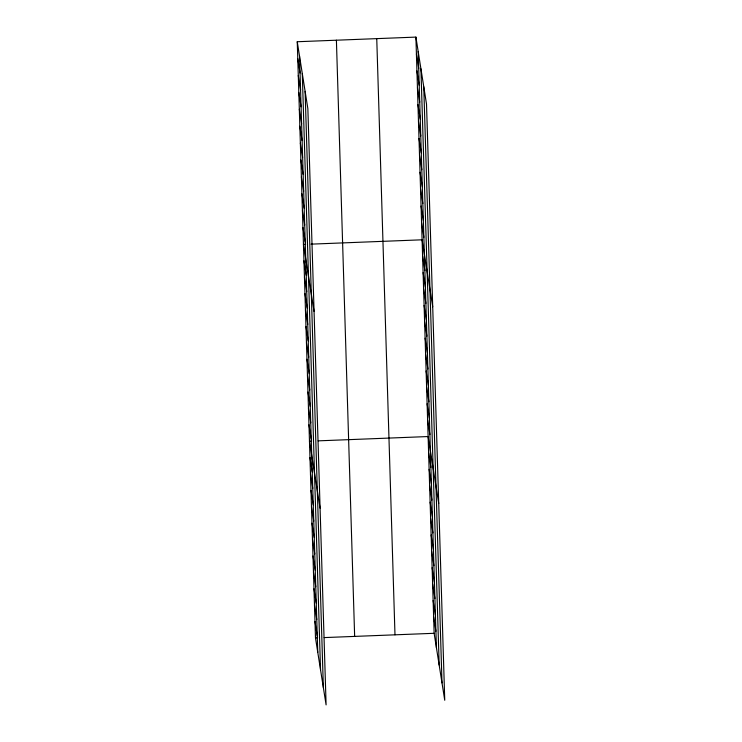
<?xml version="1.0" encoding="UTF-8"?>
<svg xmlns="http://www.w3.org/2000/svg" width="742" height="742" viewBox="0 0 742 742"><rect width="100%" height="100%" fill="white"/><g stroke="black" fill="none" stroke-linecap="round" stroke-linejoin="round"><path stroke-width="1.11" d="M297.254 41.737L307.865 108.703L326.1 704.9L315.489 637.934L297.254 41.737L415.9 37.1L426.511 104.066L444.746 700.263L434.135 633.297L415.9 37.1M305.63 244.359L303.459 244.443L314.061 311.408M311.065 244.146L422.105 239.805L432.707 306.771M311.649 441.1L309.479 441.193L320.08 508.159M318.179 440.85L428.125 436.546L438.726 503.512M315.489 637.934L317.669 637.851M324.198 637.591L434.135 633.297M416.42 53.99L418.701 68.385M416.93 70.889L419.211 85.284M417.449 87.779L419.731 102.173M417.969 104.668L420.25 119.063M418.488 121.558L420.76 135.953M418.998 138.457L421.28 152.852M419.518 155.347L421.799 169.742M420.037 172.237L422.319 186.632M420.547 189.127L422.829 203.521M421.066 206.026L423.348 220.42M421.586 222.915L423.868 237.31M422.606 256.203L424.888 270.598M423.107 272.602L425.389 286.996M423.608 288.99L425.889 303.385M424.109 305.389L426.39 319.783M424.61 321.787L426.891 336.182M425.11 338.176L427.392 352.571M425.611 354.574L427.893 368.969M426.112 370.972L428.394 385.367M426.613 387.361L428.895 401.756M427.114 403.759L429.395 418.154M427.615 420.157L429.896 434.552M428.626 452.945L430.898 467.339M429.126 469.343L431.408 483.738M429.627 485.741L431.909 500.136M430.128 502.13L432.41 516.525M430.629 518.528L432.911 532.923M431.13 534.926L433.411 549.321M431.631 551.315L433.912 565.71M432.132 567.713L434.413 582.108M432.632 584.112L434.914 598.506M433.133 600.501L435.415 614.895M433.634 616.899L435.916 631.294M297.774 58.627L300.056 73.031M298.284 75.526L300.566 89.921M298.803 92.416L301.085 106.811M299.323 109.306L301.604 123.701M299.842 126.205L302.115 140.6M300.352 143.095L302.634 157.49M300.872 159.984L303.153 174.379M301.391 176.874L303.673 191.269M301.901 193.773L304.183 208.168M302.421 210.663L304.702 225.058M302.94 227.553L305.222 241.948M303.96 260.841L306.233 275.236M304.461 277.239L306.743 291.634M304.962 293.628L307.244 308.032M305.463 310.026L307.745 324.421M305.964 326.424L308.245 340.819M306.465 342.823L308.746 357.217M306.965 359.211L309.247 373.606M307.466 375.61L309.748 390.004M307.967 392.008L310.249 406.403M308.468 408.397L310.75 422.792M308.969 424.795L311.25 439.19M309.98 457.582L312.252 471.977M310.481 473.98L312.762 488.375M310.981 490.379L313.263 504.773M311.482 506.767L313.764 521.172M311.983 523.166L314.265 537.56M312.484 539.564L314.766 553.959M312.985 555.962L315.267 570.357M313.486 572.351L315.767 586.746M313.987 588.749L316.268 603.144M314.487 605.147L316.769 619.542M314.988 621.536L317.27 635.931M423.756 86.721L442 682.909M420.927 68.848L439.171 665.036M418.182 51.495L436.417 647.692M376.75 38.63L394.985 634.827M336.404 40.207L354.648 636.404M305.11 91.359L323.354 687.556M302.282 73.486L320.525 669.683M299.536 56.132L317.771 652.329"/></g></svg>
